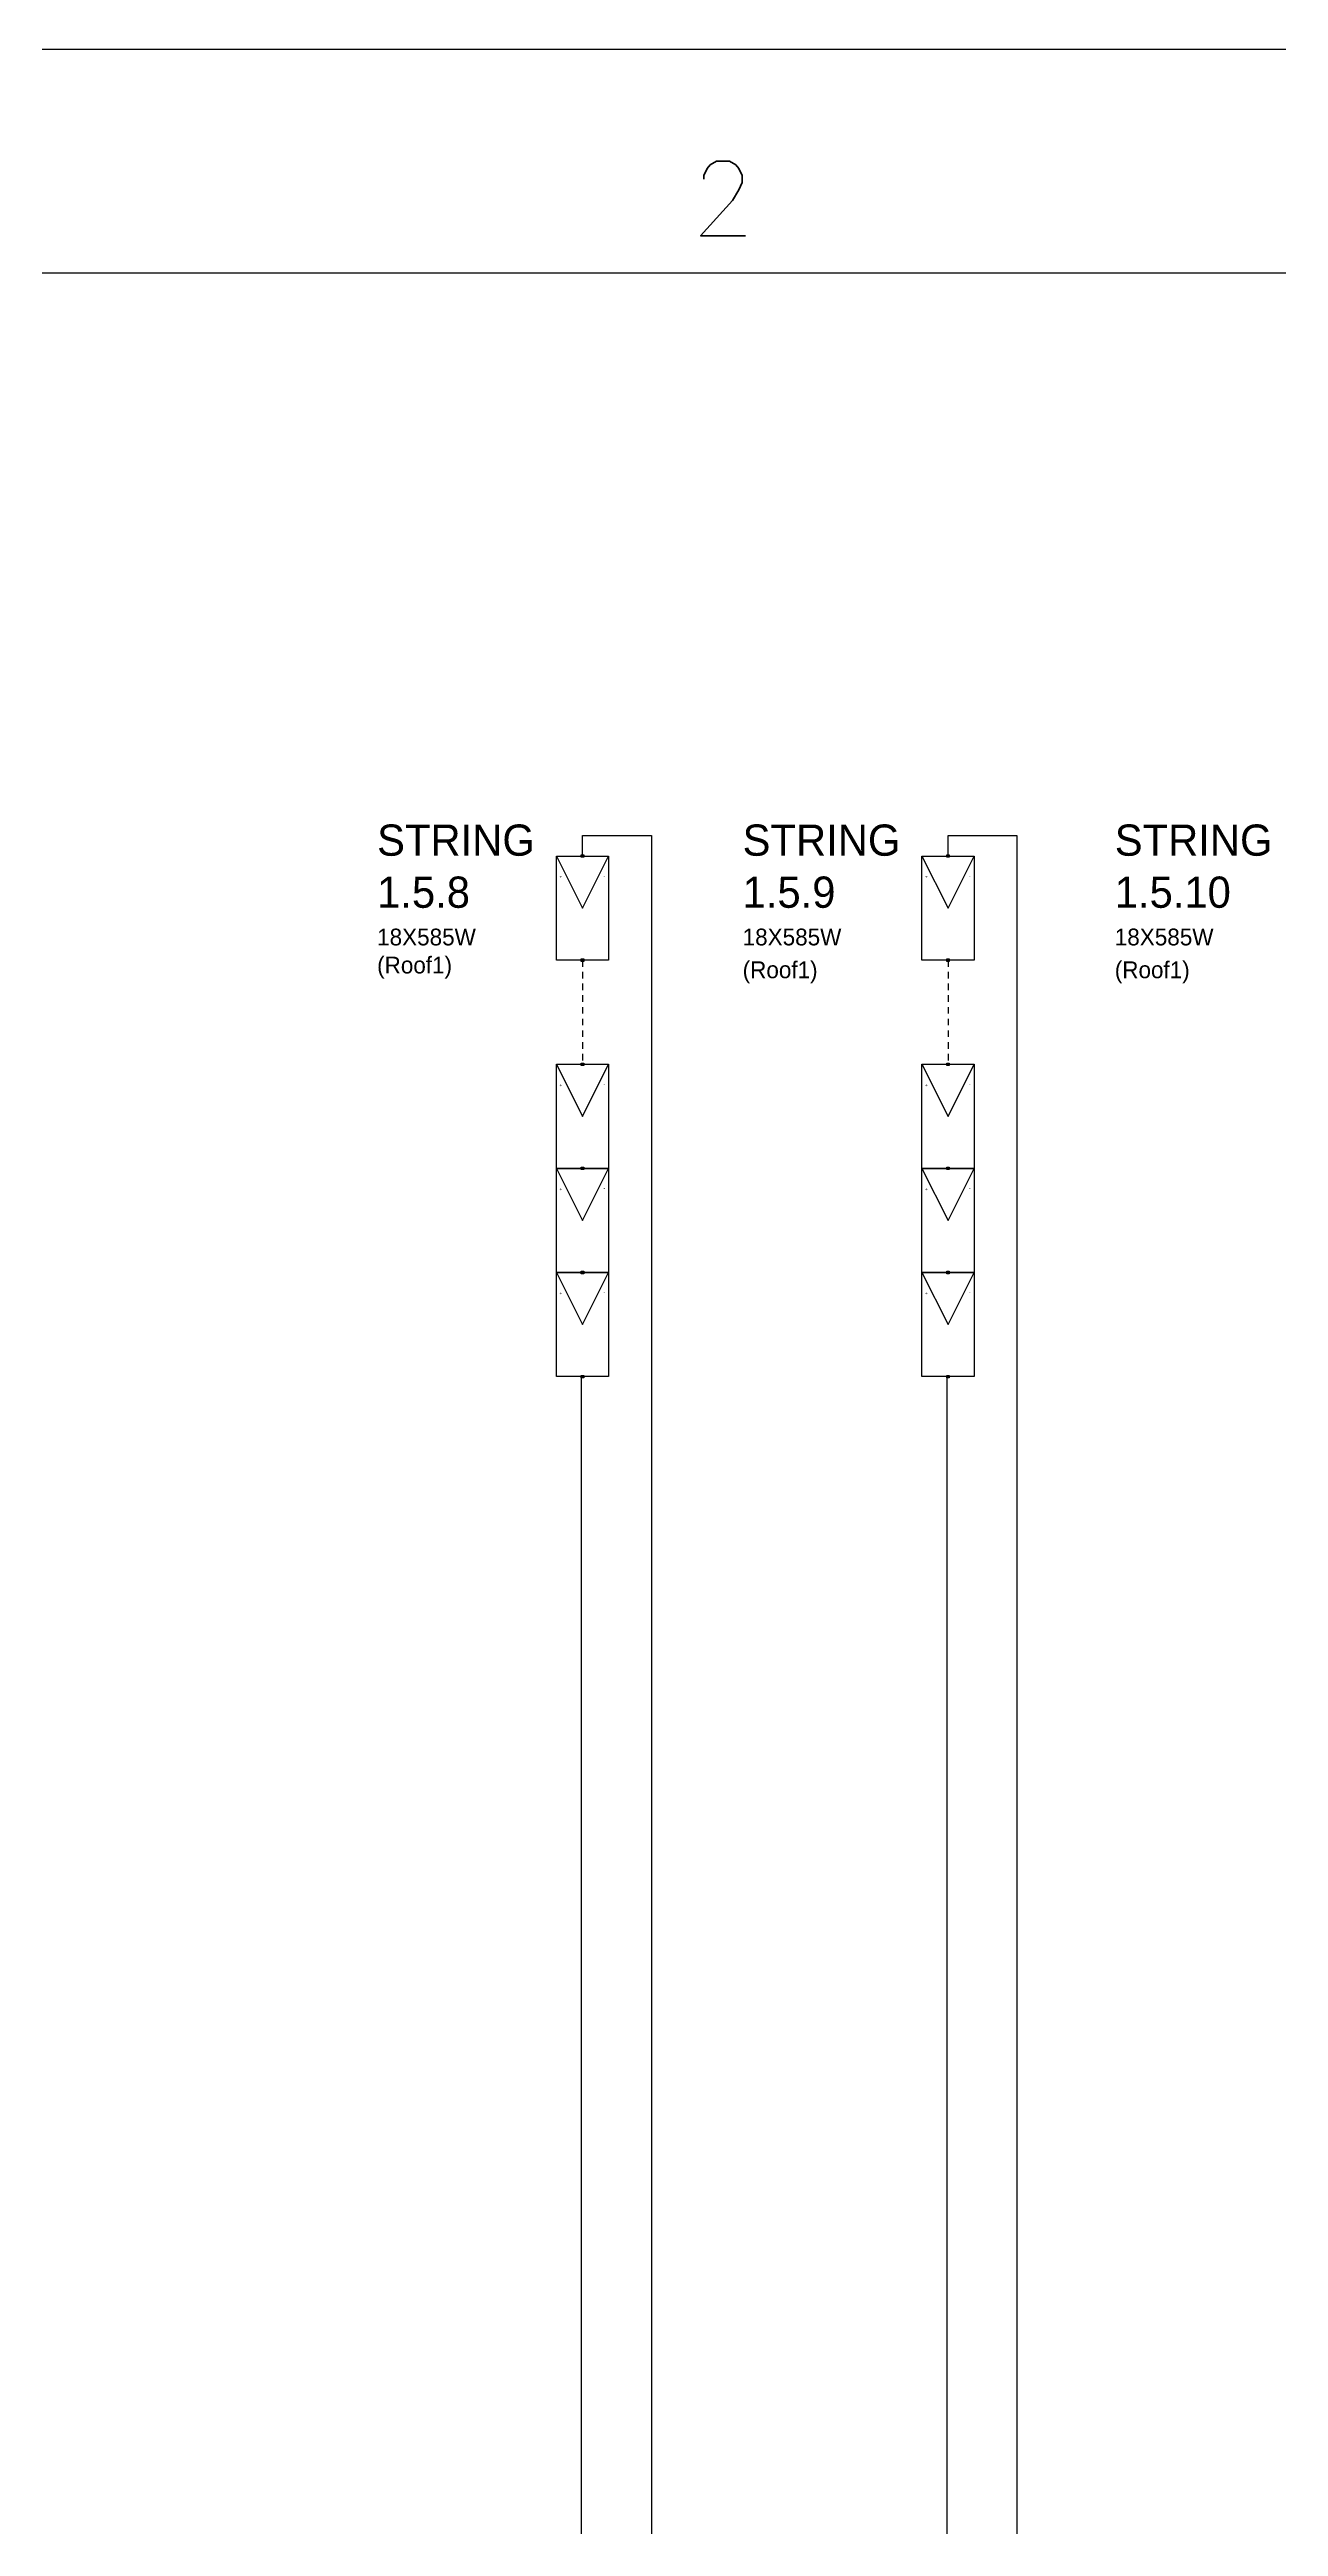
# Model space of a CAD drawing. Header units: inches. Extents: x 4 to 127, y -3 to 89.
# Drawn here: x 68.01 to 91.62, y 41.04 to 88.63 of the extents above; entities that cross this region are included whole.
import ezdxf
from ezdxf.enums import TextEntityAlignment as Align

# ---------------------------------------------------------------- set-up
doc = ezdxf.new("R2010")
doc.units = ezdxf.units.IN
doc.header["$MEASUREMENT"] = 0
doc.linetypes.add('HIDDEN2', pattern=[0.1875, 0.125, -0.0625])
for name, color, linetype in [('RED_10AWG', 1, 'Continuous'), ('SYMS', 7, 'Continuous'), ('Title Block', 7, 'Continuous'), ('Viewport', 7, 'Continuous')]:
    doc.layers.add(name, color=color, linetype=linetype)
doc.styles.add('Roman', font='romans')
doc.styles.add('WD', font='romans.shx')

# ---------------------------------------------------------------- blocks, each defined once
blk = doc.blocks.new('ANSI_border_C')
at = {"layer": 'Title Block'}
for p, q in [((21, 16), (0, 16)), ((20.5, 15.25), (0.5, 15.25))]:
    blk.add_line(p, q, dxfattribs=at)
at = {"layer": 'Title Block', "style": 'Roman'}
blk.add_text('2', height=0.25, dxfattribs=at).set_placement((13, 15.5), align=Align.MIDDLE_CENTER)
blk = doc.blocks.new('JIC_border_C')
at = {"xscale": 5.726708801404052, "yscale": 5.726708801404052, "zscale": 5.726708801404052}
blk.add_blockref('ANSI_border_C', (6.5, -3), dxfattribs=at)
blk = doc.blocks.new('HT0_01')
for p, q in [((-0.0625, 0.0625), (0.0625, 0.0625)), ((-0.0625, -0.0625), (-0.0625, 0.0625)), ((0.0625, 0.0625), (0.0625, -0.0625)), ((0.0625, -0.0625), (-0.0625, -0.0625))]:
    blk.add_line(p, q)
at = {"style": 'WD', "flags": 1}
for tag, p in [('X4TERM01', (-0.0625, 0)), ('X2TERM01', (0, 0.0625)), ('X1TERM01', (0.0625, 0)), ('X8TERM01', (0, -0.0625))]:
    blk.add_attdef(tag, p, '', height=0.01, dxfattribs=at)
blk = doc.blocks.new('PVM')
at = {"color": 5}
for p, q in [((2, 1), (1, 0.5)), ((1, 0.5), (2, 0))]:
    blk.add_line(p, q, dxfattribs=at)
blk.add_lwpolyline([(0, 1), (2, 1), (2, 0), (0, 0)], close=True, dxfattribs=at)
at = {"layer": 'SYMS', "color": 5, "xscale": 0.3699338068975089, "yscale": 0.3699338068975089, "zscale": 0.3699338068975089}
for p in [(0, 0.5), (2, 0.5)]:
    blk.add_blockref('HT0_01', p, dxfattribs=at)
at = {"color": 5, "char_height": 0.065, "attachment_point": 1}
for s, insert, rotation in [('+', (1.625, 0.883), 180), ('-', (1.57, 0.067), 90)]:
    blk.add_mtext_dynamic_manual_height_columns(s, width=0.09892, gutter_width=0.325, heights=[0], dxfattribs=dict(at, insert=insert, rotation=rotation))

msp = doc.modelspace()

# ---------------------------------------------------------------- linework, layer by layer
at = {"layer": 'RED_10AWG'}
for p, q in [((78.248, 73.155), (78.248, 73.525)), ((78.248, 73.525), (79.572, 73.525)), ((79.572, 73.525), (79.572, 25.727)), ((85.27, 73.155), (85.27, 73.525)), ((85.27, 73.525), (86.595, 73.525)), ((86.595, 73.525), (86.595, 25.727)), ((78.224, 63.108), (78.224, 26.628)), ((85.247, 63.108), (85.247, 26.628))]:
    msp.add_line(p, q, dxfattribs=at)
at = {"layer": 'RED_10AWG', "linetype": 'HIDDEN2'}
for p, q in [((78.248, 71.131), (78.248, 69.131)), ((85.27, 71.131), (85.27, 69.131))]:
    msp.add_line(p, q, dxfattribs=at)

# ---------------------------------------------------------------- block references
at = {"layer": 'SYMS', "rotation": 90}
for p in [(78.748, 71.131), (85.77, 71.131), (78.748, 67.131), (85.77, 67.131), (78.748, 65.131), (85.77, 65.131), (78.748, 63.131), (85.77, 63.131)]:
    msp.add_blockref('PVM', p, dxfattribs=at)
at = {"layer": 'Viewport'}
msp.add_blockref('JIC_border_C', (0, 0), dxfattribs=at)

# ---------------------------------------------------------------- texts
at = {"color": 240, "true_color": 0xed1f24}
for s, p in [('STRING', (81.324, 73.138)), ('STRING', (88.474, 73.138)), ('1.5.9', (81.324, 72.138)), ('1.5.10', (88.474, 72.138))]:
    msp.add_text(s, height=0.6, dxfattribs=at).set_placement(p)
at = {"color": 18, "true_color": 0x000000}
for s, p in [('18X585W', (81.324, 71.415)), ('18X585W', (88.474, 71.415)), ('(Roof1)', (81.324, 70.785)), ('(Roof1)', (88.474, 70.785))]:
    msp.add_text(s, height=0.3231, dxfattribs=at).set_placement(p)
at = {"insert": (74.301, 73.738), "char_height": 0.6, "attachment_point": 1}
msp.add_mtext_dynamic_manual_height_columns('{\\C240;\\c2367469;STRING 1.5.8^J\\H0.53846x;\\C256;\\c0;18X585W^J(Roof1)}', width=1.91071, gutter_width=0.325, heights=[0], dxfattribs=at)

doc.saveas('drawing.dxf')
